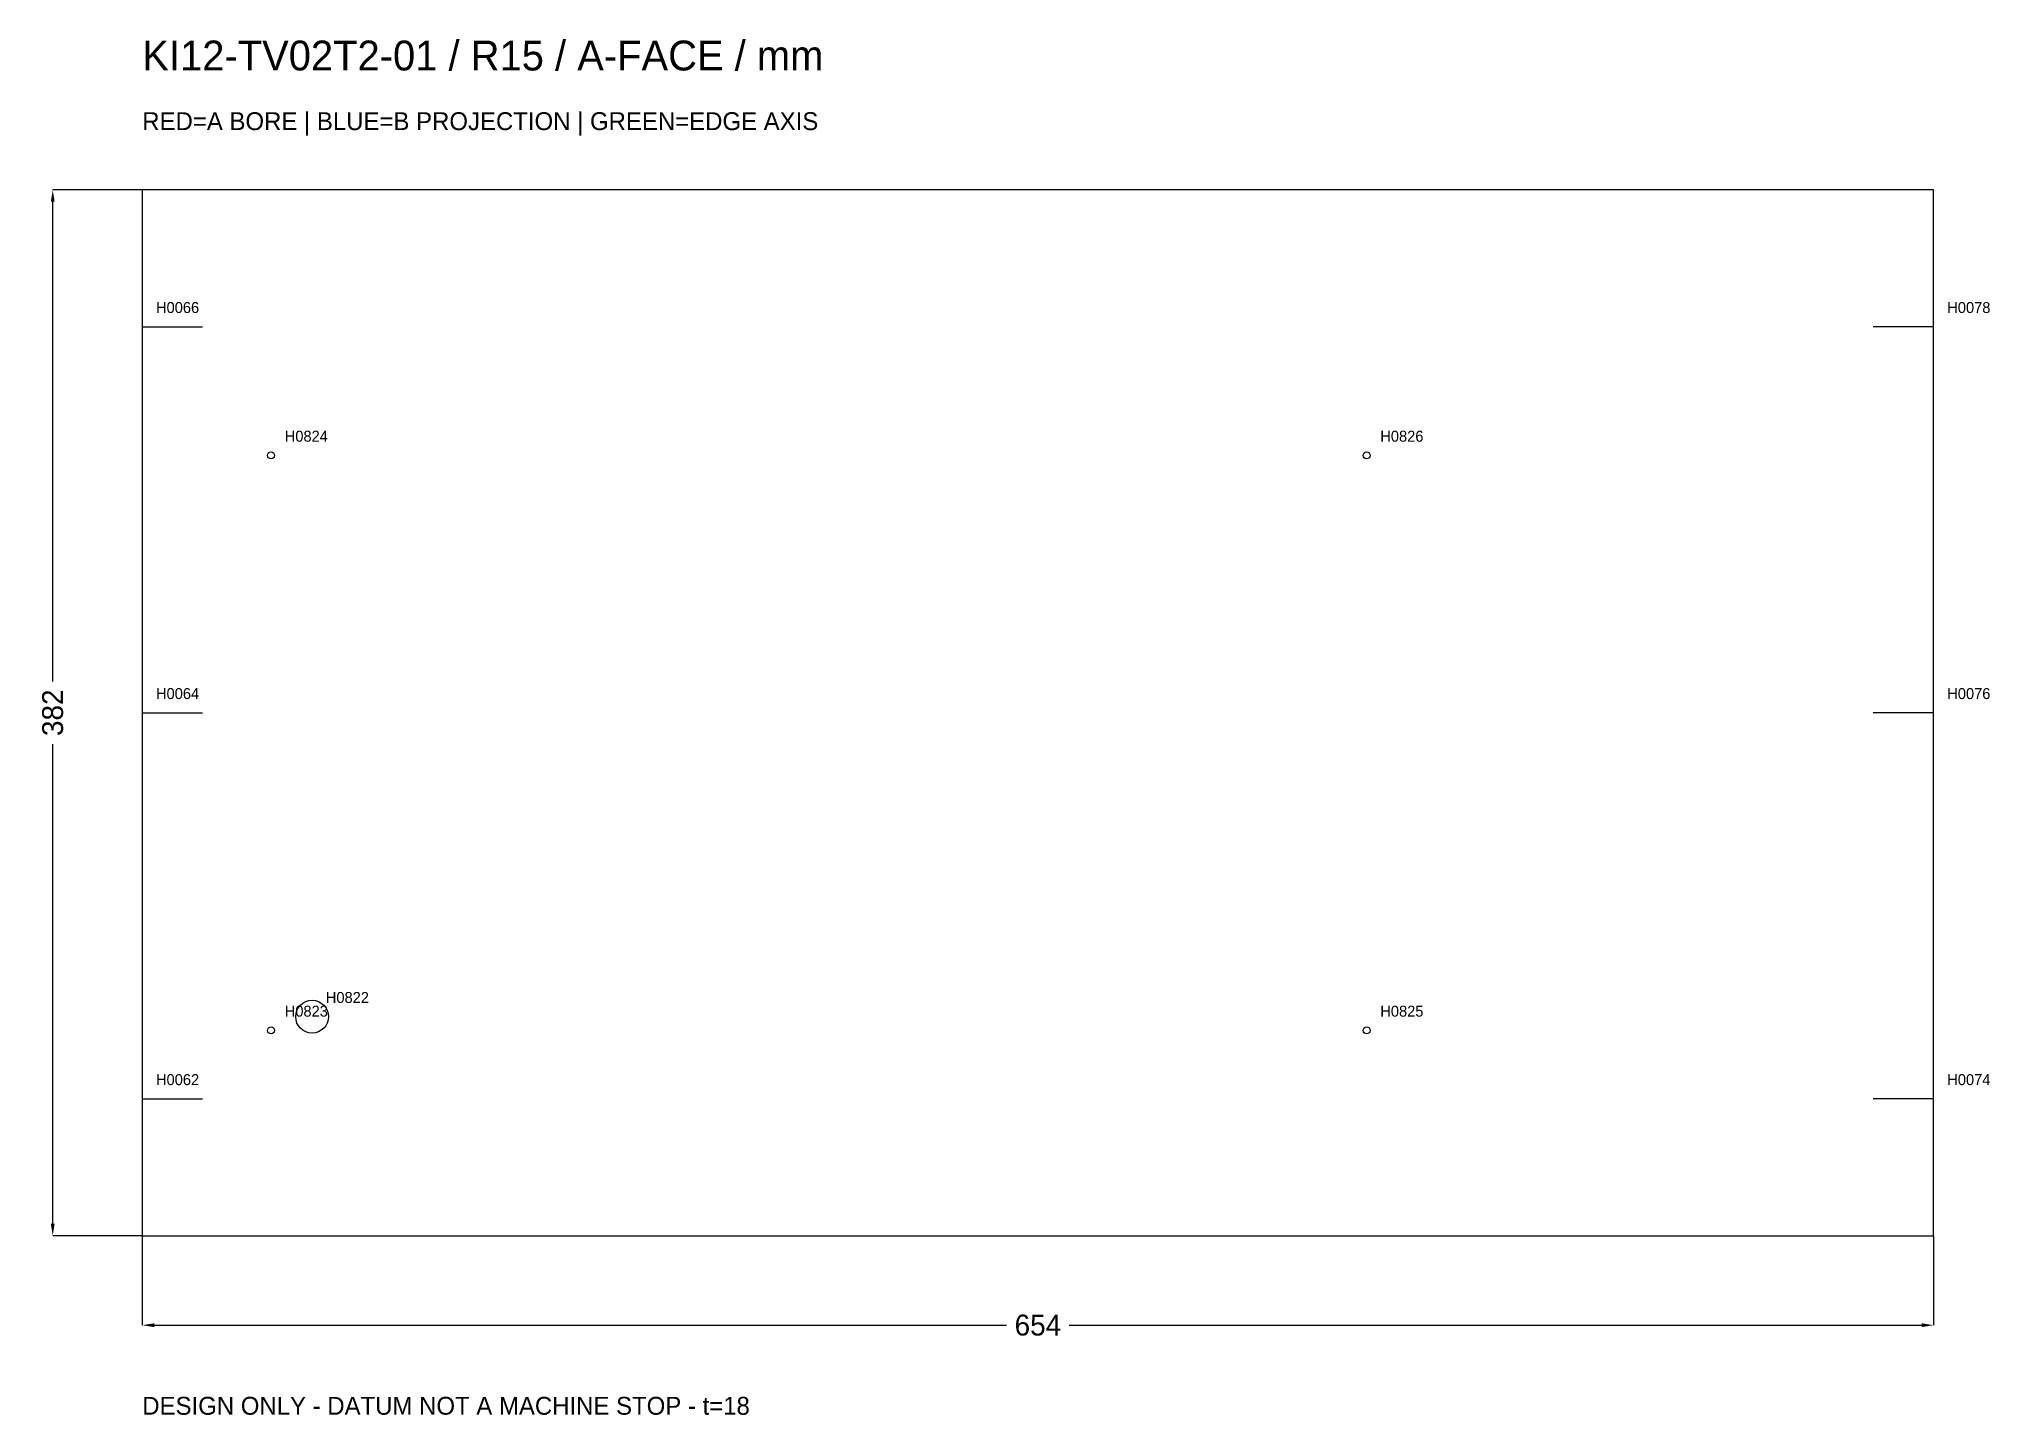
# Model space of a CAD drawing. Header units: millimetres. Extents: x -38 to 675, y -65 to 437.
import ezdxf

# ---------------------------------------------------------------- set-up
doc = ezdxf.new("R2010")
doc.units = ezdxf.units.MM
for name, color, linetype in [('BORE_A', 1, 'Continuous'), ('CONTOUR', 7, 'Continuous'), ('EDGE_BORE', 3, 'Continuous'), ('TEXT', 7, 'Continuous')]:
    doc.layers.add(name, color=color, linetype=linetype)
doc.dimstyles.get("Standard").update_dxf_attribs({"dimtxt": 2.5, "dimasz": 2.5, "dimexe": 1.25, "dimexo": 0.625, "dimtad": 1, "dimcen": 2.5, "dimazin": 3, "dimtfac": 1, "dimtmove": 0, "dimatfit": 3})

# ---------------------------------------------------------------- blocks, each defined once
blk = doc.blocks.new('_CLOSEDFILLED')
at = {"color": 0, "linetype": 'BYBLOCK'}
blk.add_solid([(-1, 0.16), (0, 0), (-1, -0.16)], dxfattribs=at)
blk = doc.blocks.new('*D1')
at = {"color": 2}
for p, q in [((0, 0), (0, -32.7)), ((654, 0), (654, -32.7)), ((4.36, -32.7), (315.555, -32.7)), ((338.445, -32.7), (649.64, -32.7))]:
    blk.add_line(p, q, dxfattribs=at)
at = {"layer": 'Defpoints'}
for p in [(0, 0), (654, 0), (0, -32.7)]:
    blk.add_point(p, dxfattribs=at)
at = {"color": 2, "xscale": 4.36, "yscale": 4.36, "rotation": 180}
blk.add_blockref('_CLOSEDFILLED', (0, -32.7), dxfattribs=at)
at = {"color": 2, "xscale": 4.36, "yscale": 4.36}
blk.add_blockref('_CLOSEDFILLED', (654, -32.7), dxfattribs=at)
at = {"color": 7, "insert": (327, -32.7), "char_height": 7.63, "attachment_point": 5}
blk.add_mtext('654', dxfattribs=at)
blk = doc.blocks.new('*D2')
at = {"color": 2}
for p, q in [((0, 382), (-32.7, 382)), ((-32.7, 202.445), (-32.7, 377.64)), ((-32.7, 4.36), (-32.7, 179.555)), ((0, 0), (-32.7, 0))]:
    blk.add_line(p, q, dxfattribs=at)
at = {"layer": 'Defpoints'}
for p in [(0, 382), (-32.7, 0), (0, 0)]:
    blk.add_point(p, dxfattribs=at)
at = {"color": 2, "xscale": 4.36, "yscale": 4.36}
for p, rotation in [((-32.7, 382), 90), ((-32.7, 0), 270)]:
    blk.add_blockref('_CLOSEDFILLED', p, dxfattribs=dict(at, rotation=rotation))
at = {"color": 7, "insert": (-32.7, 191), "char_height": 7.63, "attachment_point": 5, "rotation": 90}
blk.add_mtext('382', dxfattribs=at)

msp = doc.modelspace()

# ---------------------------------------------------------------- linework, layer by layer
at = {"layer": 'BORE_A'}
for centre, radius in [((47, 285), 1.25), ((447, 285), 1.25), ((62, 80), 6), ((47, 75), 1.25), ((447, 75), 1.25)]:
    msp.add_circle(centre, radius, dxfattribs=at)
at = {"layer": 'CONTOUR'}
msp.add_lwpolyline([(0, 0), (654, 0), (654, 382), (0, 382)], close=True, dxfattribs=at)
at = {"layer": 'EDGE_BORE'}
for p, q in [((0, 332), (22, 332)), ((654, 332), (632, 332)), ((0, 191), (22, 191)), ((654, 191), (632, 191)), ((0, 50), (22, 50)), ((654, 50), (632, 50))]:
    msp.add_line(p, q, dxfattribs=at)

# ---------------------------------------------------------------- texts
at = {"layer": 'TEXT'}
for s, height, p in [('KI12-TV02T2-01 / R15 / A-FACE / mm', 10.9, (0, 425.6)), ('RED=A BORE | BLUE=B PROJECTION | GREEN=EDGE AXIS', 6.54, (0, 403.8)), ('H0066', 4, (5, 337)), ('H0078', 4, (659, 337)), ('H0824', 4, (52, 290)), ('H0826', 4, (452, 290)), ('H0064', 4, (5, 196)), ('H0076', 4, (659, 196)), ('H0822', 4, (67, 85)), ('H0823', 4, (52, 80)), ('H0825', 4, (452, 80)), ('H0062', 4, (5, 55)), ('H0074', 4, (659, 55)), ('DESIGN ONLY - DATUM NOT A MACHINE STOP - t=18', 6.54, (0, -65.4))]:
    msp.add_text(s, height=height, dxfattribs=at).set_placement(p)

# ---------------------------------------------------------------- dimensions: what is measured, and where the dimension line sits
dim = msp.add_linear_dim(base=(-32.7, 0), p1=(0, 0), p2=(0, 382), angle=90, dimstyle='Standard', override={"dimtxt": 7.63, "dimasz": 4.36, "dimdec": 2, "dimclrd": 2, "dimclre": 2, "dimclrt": 7})
dim.commit()
dim.dimension.update_dxf_attribs({"geometry": '*D2', "text_midpoint": (-32.7, 191)})
dim = msp.add_linear_dim(base=(0, -32.7), p1=(0, 0), p2=(654, 0), dimstyle='Standard', override={"dimtxt": 7.63, "dimasz": 4.36, "dimdec": 2, "dimclrd": 2, "dimclre": 2, "dimclrt": 7})
dim.commit()
dim.dimension.update_dxf_attribs({"geometry": '*D1', "text_midpoint": (327, -32.7)})

doc.saveas('drawing.dxf')
